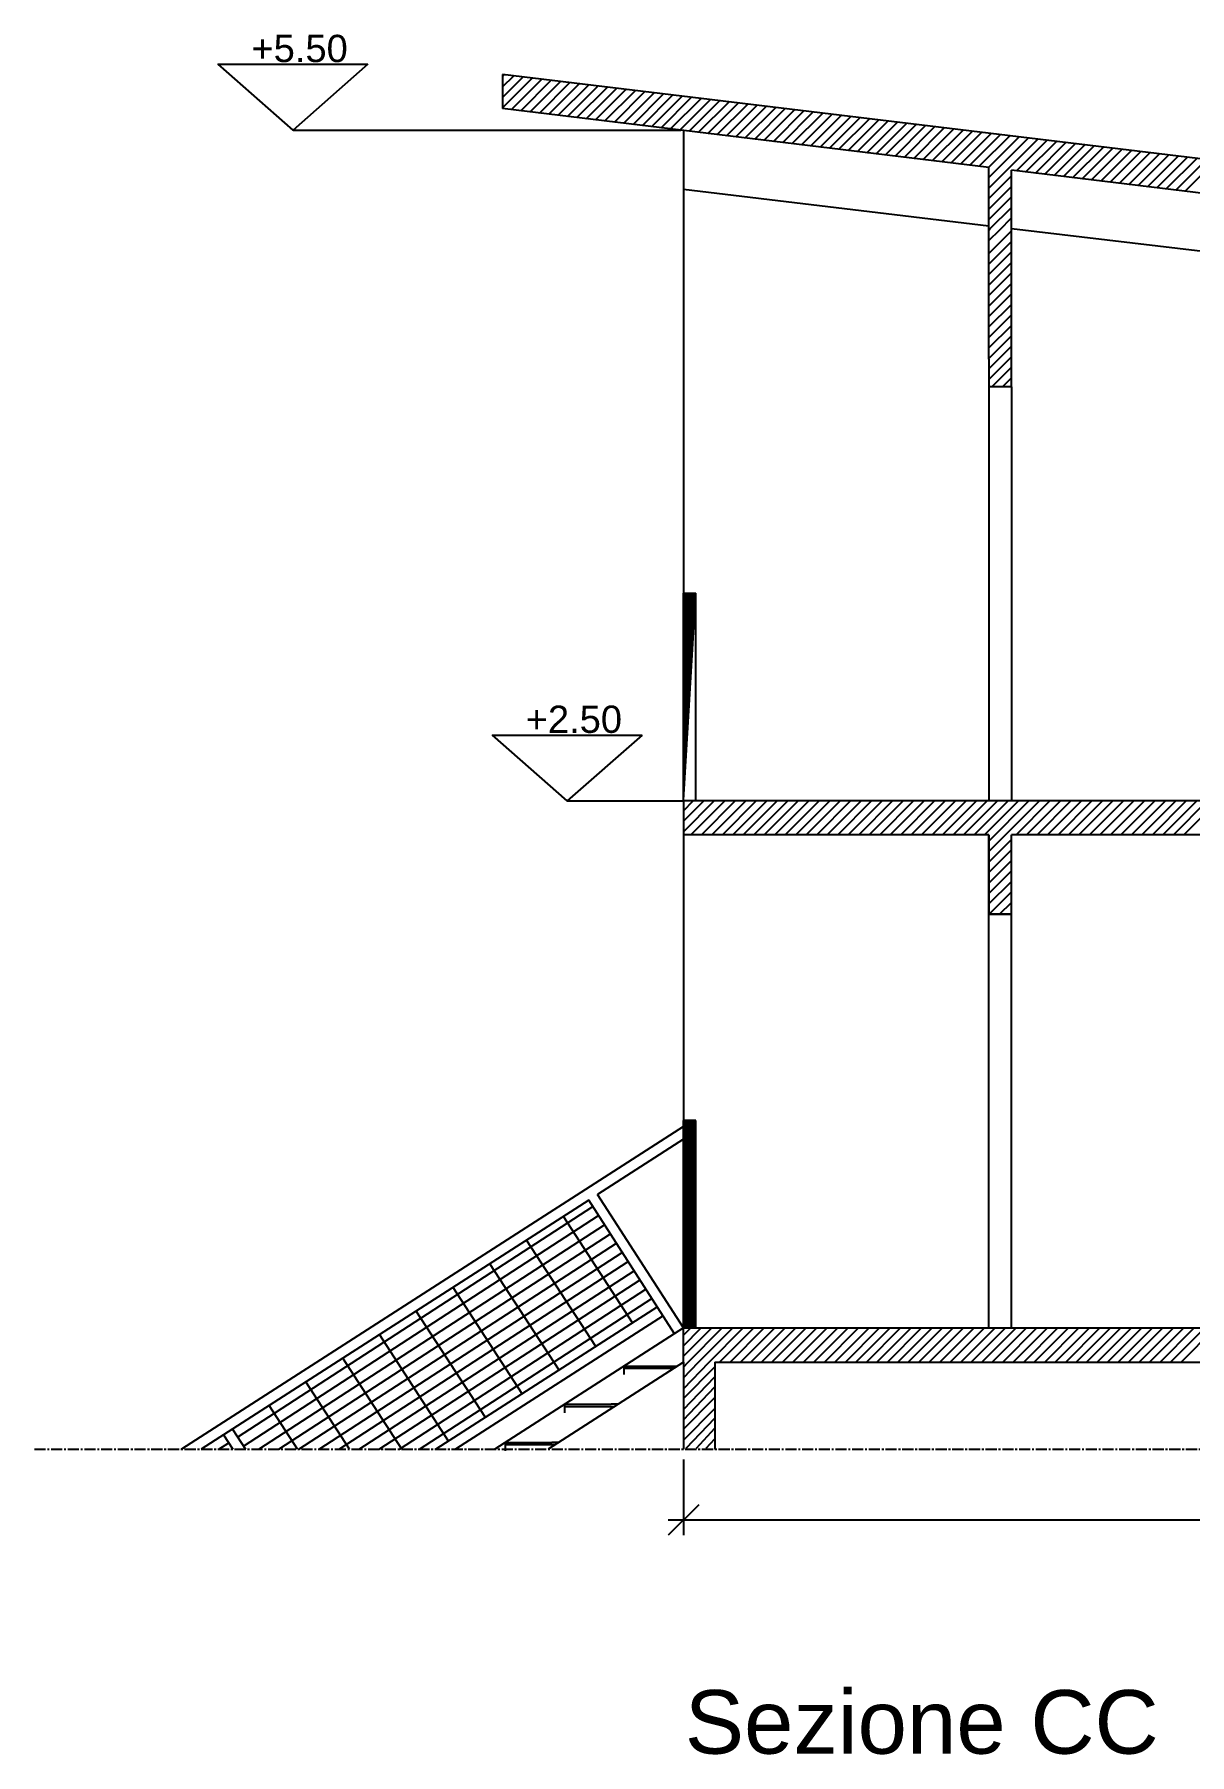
# Model space of a CAD drawing. Header units: inches. Extents: x 1683361338 to 1683364737, y 2652218797 to 2652228464.
# Drawn here: x 1683361996 to 1683362541, y 2652226437 to 2652227248 of the extents above; entities that cross this region are included whole.
import ezdxf

# ---------------------------------------------------------------- set-up
doc = ezdxf.new("R2010")
doc.units = ezdxf.units.IN
doc.header["$MEASUREMENT"] = 0
doc.linetypes.add('CENTER2', pattern=[1.125, 0.75, -0.125, 0.125, -0.125])
doc.layers.get('DEFPOINTS').update_dxf_attribs({"color": 210})
for name, color, linetype in [('A-ANNO-DIMS', 1, 'Continuous'), ('A-DOOR-FULL', 4, 'Continuous'), ('A-FLOR-STRS', 4, 'Continuous'), ('A-SECT', 7, 'Continuous'), ('A-SECT-MCUT', 7, 'Continuous'), ('A-WALL-FULL', 7, 'Continuous'), ('A-WALL-FULL-EXTR', 7, 'Continuous'), ('A-WALL-FULL-INTR', 7, 'Continuous'), ('G-ANNO-DIM', 3, 'Continuous'), ('G-ANNO-NPLT', 210, 'Continuous'), ('PROIETTATO', 2, 'Continuous'), ('scale prospetto', 122, 'Continuous')]:
    doc.layers.add(name, color=color, linetype=linetype)
doc.styles.add('ARIAL', font='Arial.ttf')
doc.styles.get("Standard").update_dxf_attribs({"font": 'Arial.ttf'})
doc.styles.add('underline', font='Arial.ttf')
doc.dimstyles.new('TICK_36', dxfattribs={"dimtxt": 3.6, "dimasz": 3.6, "dimexe": 1.8, "dimexo": 1.2, "dimgap": 1.8, "dimtad": 0, "dimdec": 0, "dimzin": 0, "dimdsep": 46, "dimtxsty": 'ARIAL', "dimblk": 'OBLIQUE', "dimcen": 1.8, "dimdle": 1.8, "dimclrd": 256, "dimclrt": 256, "dimadec": 0, "dimazin": 0, "dimtfac": 1, "dimtdec": 0, "dimtmove": 1, "dimatfit": 3, "dimldrblk": 'OPEN90', "dimfxl": 1, "dimtfill": 1, "dimtolj": 1, "dimtzin": 0, "dimarcsym": 0})
pattern_1 = [(45, (0, 0), (-0.08838834764831843, 0.08838834764831845), [])]
pattern_2 = [(44.99999999999999, (98.1816936135292, 45.46991050243378), (-2.474873681378545, 2.474873681378545), [])]

# ---------------------------------------------------------------- blocks, each defined once
blk = doc.blocks.new('_Oblique')
at = {"color": 0, "linetype": 'ByBlock', "lineweight": -2}
blk.add_line((-0.5, -0.5), (0.5, 0.5), dxfattribs=at)
blk = doc.blocks.new('*D146')
at = {"layer": 'A-ANNO-DIMS', "color": 0, "lineweight": -2, "ltscale": 5, "transparency": 16777216}
for p, q in [((1683362302.004936, 2652226576.019232), (1683362302.004936, 2652226540.278419)), ((1683362941.920239, 2652226576.019232), (1683362941.920239, 2652226540.278419))]:
    blk.add_line(p, q, dxfattribs=at)
at = {"layer": 'A-ANNO-DIMS', "lineweight": -2, "ltscale": 5, "transparency": 16777216}
for p, q in [((1683362294.804936, 2652226547.478419), (1683362599.333998, 2652226547.478419)), ((1683362949.120239, 2652226547.478419), (1683362645.755826, 2652226547.478419))]:
    blk.add_line(p, q, dxfattribs=at)
at = {"layer": 'DEFPOINTS', "color": 0, "ltscale": 5, "transparency": 16777216}
for p in [(1683362302.004936, 2652226580.819232), (1683362941.920239, 2652226580.819232), (1683362941.920239, 2652226547.478419)]:
    blk.add_point(p, dxfattribs=at)
at = {"layer": 'A-ANNO-DIMS', "lineweight": -2, "ltscale": 5, "transparency": 16777216, "xscale": 14.4, "yscale": 14.4, "zscale": 14.4, "rotation": 180}
blk.add_blockref('_Oblique', (1683362302.004936, 2652226547.478419), dxfattribs=at)
at = {"layer": 'A-ANNO-DIMS', "lineweight": -2, "ltscale": 5, "transparency": 16777216, "xscale": 14.4, "yscale": 14.4, "zscale": 14.4}
blk.add_blockref('_Oblique', (1683362941.920239, 2652226547.478419), dxfattribs=at)
at = {"layer": 'A-ANNO-DIMS', "lineweight": 25, "ltscale": 5, "transparency": 16777216, "insert": (1683362622.544912, 2652226551.746066), "char_height": 14.4, "attachment_point": 5, "style": 'ARIAL', "bg_fill": 3, "box_fill_scale": 1.25, "bg_fill_color": 256, "bg_fill_true_color": 13158600, "bg_fill_transparency": 0}
blk.add_mtext('\\A1;640', dxfattribs=at)
blk = doc.blocks.new('_Open90')
at = {"color": 0, "linetype": 'ByBlock', "lineweight": -2}
for p, q in [((0, 0), (-1, 0)), ((-0.5, 0.5), (0, 0)), ((0, 0), (-0.5, -0.5))]:
    blk.add_line(p, q, dxfattribs=at)
blk = doc.blocks.new('fbdfbdf')
at = {"layer": 'scale prospetto', "linetype": 'Continuous'}
h = blk.add_hatch(dxfattribs=at)
h.set_pattern_fill('GRATE', color=256, scale=6.5, angle=123, style=0)
h.set_pattern_definition([(213, (1683392255.070795, 2652221100.063498), (2.809997021280652, -4.327015961493424), []), (302.9999999999999, (1683392255.070795, 2652221100.063498), (17.3080638459737, 11.23998808512261), [])])
h.paths.add_polyline_path([(1683362095.310606, 2652226580.819232), (1683362185.224155, 2652226580.819232), (1683362289.68768, 2652226647.974355), (1683362257.289835, 2652226698.371002), (1683362089.205172, 2652226590.316576)])
h.paths.add_polyline_path([(1683362074.431526, 2652226580.819232), (1683362089.366566, 2652226580.819232), (1683362084.999279, 2652226587.612788)])
at = {"layer": 'A-FLOR-STRS'}
blk.add_lwpolyline([(1683362243.149546, 2652226584.056791), (1683362239.840652, 2652226584.060466)], dxfattribs=at)
at = {"layer": 'scale prospetto', "linetype": 'Continuous'}
for p, q in [((1683362302.004936, 2652226733.060466), (1683362065.185238, 2652226580.819232)), ((1683362302.004936, 2652226727.116424), (1683362261.495728, 2652226701.07479)), ((1683362257.289835, 2652226698.371002), (1683362074.431526, 2652226580.819232)), ((1683362289.68768, 2652226647.974355), (1683362185.224155, 2652226580.819232)), ((1683362292.391468, 2652226643.768463), (1683362194.470443, 2652226580.819232)), ((1683362302.004936, 2652226638.060466), (1683362212.963017, 2652226580.819232)), ((1683362302.004936, 2652226621.892399), (1683362238.113344, 2652226580.819232)), ((1683362274.004936, 2652226619.060466), (1683362297.593723, 2652226619.056619)), ((1683362278.004936, 2652226620.060466), (1683362299.108005, 2652226620.030086)), ((1683362246.004936, 2652226601.060466), (1683362269.599708, 2652226601.060466)), ((1683362250.004936, 2652226602.060466), (1683362267.840652, 2652226602.060466)), ((1683362218.004936, 2652226583.060466), (1683362241.599708, 2652226583.060466)), ((1683362222.004936, 2652226584.060466), (1683362239.840652, 2652226584.060466))]:
    blk.add_line(p, q, dxfattribs=at)
for points in [[(1683362297.799043, 2652226635.356678), (1683362257.289835, 2652226698.371002)], [(1683362302.004936, 2652226638.060466), (1683362261.495728, 2652226701.07479)], [(1683362274.004936, 2652226616.060466), (1683362274.004936, 2652226620.060466), (1683362278.004936, 2652226620.060466)], [(1683362246.004936, 2652226598.060466), (1683362246.004936, 2652226602.060466), (1683362250.004936, 2652226602.060466)], [(1683362271.129071, 2652226602.043629), (1683362267.840652, 2652226602.060466)], [(1683362218.004936, 2652226580.060466), (1683362218.004936, 2652226584.060466), (1683362222.004936, 2652226584.060466)]]:
    blk.add_lwpolyline(points, dxfattribs=at)

msp = doc.modelspace()

# ---------------------------------------------------------------- hatches: boundary and pattern name
at = {"layer": 'G-ANNO-NPLT', "ltscale": 11}
h = msp.add_hatch(dxfattribs=at)
h.set_pattern_fill('ANSI31', color=256, scale=27.99999940292615)
h.set_pattern_definition(pattern_2)
h.paths.add_polyline_path([(1683362307.803148, 2652226984.785884), (1683362302.004864, 2652226984.785884), (1683362302.004936, 2652226886.716176), (1683362307.803148, 2652226886.71618)])
h = msp.add_hatch(dxfattribs=at)
h.set_pattern_fill('ANSI31', color=256)
h.set_pattern_definition(pattern_1)
h.paths.add_polyline_path([(1683362394.510178, 2652226881.802531), (1683362383.837964, 2652226881.802531), (1683362383.837964, 2652226844.341002), (1683362394.510178, 2652226844.341002)])
h = msp.add_hatch(dxfattribs=at)
h.set_pattern_fill('ANSI31', color=256)
h.set_pattern_definition(pattern_1)
h.paths.add_polyline_path([(1683362394.510178, 2652226881.802531), (1683362383.837964, 2652226881.802531), (1683362383.837964, 2652226844.341002), (1683362394.510178, 2652226844.341002)])
at = {"layer": 'G-ANNO-NPLT', "linetype": 'ByBlock', "ltscale": 11}
h = msp.add_hatch(dxfattribs=at)
h.set_pattern_fill('ANSI31', color=256)
h.set_pattern_definition([(45, (0, 0), (-0.08838834764831845, 0.08838834764831845), [])])
h.paths.add_polyline_path([(1683362394.510178, 2652226881.802531), (1683362383.837964, 2652226881.802531), (1683362383.837964, 2652226844.341002), (1683362394.510178, 2652226844.341002)])
h = msp.add_hatch(dxfattribs=at)
h.set_pattern_fill('ANSI31', color=256)
h.set_pattern_definition(pattern_1)
h.paths.add_polyline_path([(1683362394.510178, 2652226881.802531), (1683362383.837964, 2652226881.802531), (1683362383.837964, 2652226844.341002), (1683362394.510178, 2652226844.341002)])
h = msp.add_hatch(dxfattribs=at)
h.set_pattern_fill('ANSI31', color=256)
h.set_pattern_definition([(45, (77.10607671737671, 28.71038579940796), (-0.08838834764831845, 0.08838834764831845), [])])
h.paths.add_polyline_path([(1683362394.830626, 2652226881.802531), (1683362383.837964, 2652226881.802531), (1683362383.837964, 2652226844.341002), (1683362394.510178, 2652226844.341002)])
h = msp.add_hatch(dxfattribs=at)
h.set_pattern_fill('ANSI31', color=256)
h.set_pattern_definition([(45, (51.62179613113403, 25.5550799369812), (-0.08838834764831845, 0.08838834764831845), [])])
h.paths.add_polyline_path([(1683362394.510178, 2652226881.802531), (1683362383.837964, 2652226881.802531), (1683362383.837964, 2652226844.341002), (1683362394.510178, 2652226844.341002)])
at = {"layer": 'G-ANNO-NPLT', "ltscale": 11}
h = msp.add_hatch(dxfattribs=at)
h.set_pattern_fill('ANSI31', color=256, scale=27.99999940292615)
h.set_pattern_definition(pattern_2)
h.paths.add_polyline_path([(1683362307.803148, 2652226735.962111), (1683362302.004864, 2652226735.962111), (1683362302.004936, 2652226637.892398), (1683362307.803148, 2652226637.892398)])

# ---------------------------------------------------------------- linework, layer by layer
msp.add_line((1683362456.79574, 2652227082.078435), (1683362446.156257, 2652227082.078435))
at = {"layer": 'A-DOOR-FULL'}
for p, q in [((1683362446.123527, 2652227083.572376), (1683362446.123527, 2652226886.71618)), ((1683362456.79574, 2652227082.078435), (1683362456.79574, 2652226886.71618)), ((1683362446.123527, 2652226637.892398), (1683362446.123527, 2652226833.254653)), ((1683362456.79574, 2652226637.892398), (1683362456.79574, 2652226833.254653))]:
    msp.add_line(p, q, dxfattribs=at)
at = {"layer": 'A-SECT', "lineweight": 25}
for p, q in [((1683362302.004936, 2652226886.71618), (1683362302.004864, 2652226984.785884)), ((1683362302.004936, 2652226637.892407), (1683362302.004864, 2652226735.962111))]:
    msp.add_line(p, q, dxfattribs=at)
at = {"layer": 'A-SECT-MCUT'}
for p, q in [((1683362216.671618, 2652227229.519313), (1683362216.671618, 2652227213.402203)), ((1683362963.338269, 2652227139.276953), (1683362216.671618, 2652227229.519313)), ((1683362446.123527, 2652227095.21094), (1683362446.123527, 2652227156.823297)), ((1683362456.79574, 2652227082.078435), (1683362456.79574, 2652227155.535226)), ((1683362446.123527, 2652227095.21094), (1683362446.123527, 2652227083.572376)), ((1683362446.123527, 2652227083.572376), (1683362446.123527, 2652227082.078435)), ((1683362446.123527, 2652226870.716181), (1683362302.00495, 2652226870.716181)), ((1683362446.123527, 2652226833.254653), (1683362446.123527, 2652226870.716181)), ((1683362926.004936, 2652226870.716181), (1683362456.79574, 2652226870.716181)), ((1683362456.79574, 2652226833.254653), (1683362456.79574, 2652226870.716181)), ((1683362456.79574, 2652226833.254653), (1683362446.123527, 2652226833.254653)), ((1683362316.76103, 2652226621.892399), (1683362927.248842, 2652226621.892399))]:
    msp.add_line(p, q, dxfattribs=at)
at = {"layer": 'A-SECT-MCUT', "lineweight": 25}
for p, q in [((1683362446.123527, 2652227156.823297), (1683362446.123527, 2652227158.693519)), ((1683362456.795741, 2652227155.535227), (1683362456.79574, 2652227157.399917))]:
    msp.add_line(p, q, dxfattribs=at)
at = {"layer": 'A-SECT-MCUT', "linetype": 'Continuous', "lineweight": 25}
msp.add_line((1683362307.803148, 2652226886.716171), (1683362307.803148, 2652226984.785884), dxfattribs=at)
at = {"layer": 'A-SECT-MCUT', "linetype": 'ByBlock', "ltscale": 11}
for p, q in [((1683362307.803148, 2652226886.71618), (1683362302.004936, 2652226886.716176)), ((1683362446.123527, 2652226870.716181), (1683362446.123527, 2652226833.254653)), ((1683362456.79574, 2652226833.254653), (1683362456.795739, 2652226870.716181)), ((1683362446.123527, 2652226833.254653), (1683362456.79574, 2652226833.254653)), ((1683362307.803148, 2652226735.962111), (1683362302.004864, 2652226735.962106)), ((1683362302.004864, 2652226735.962106), (1683362302.004864, 2652226637.892398)), ((1683362307.803148, 2652226637.892398), (1683362307.803148, 2652226735.962111))]:
    msp.add_line(p, q, dxfattribs=at)
at = {"layer": 'A-SECT-MCUT'}
for points in [[(1683362446.123527, 2652227185.589849), (1683362216.671618, 2652227213.402203)], [(1683362798.847834, 2652227142.835388), (1683362456.79574, 2652227184.296248)], [(1683362926.004936, 2652226886.71618), (1683362307.803148, 2652226886.71618)], [(1683362926.004936, 2652226637.892398), (1683362302.004936, 2652226637.892398)]]:
    msp.add_lwpolyline(points, dxfattribs=at)
at = {"layer": 'A-WALL-FULL'}
for p, q in [((1683362446.123527, 2652227158.693519), (1683362446.123527, 2652227185.589849)), ((1683362456.79574, 2652227157.399917), (1683362456.79574, 2652227184.296248))]:
    msp.add_line(p, q, dxfattribs=at)
at = {"layer": 'A-WALL-FULL-EXTR', "linetype": 'Continuous', "lineweight": 25}
msp.add_line((1683362307.803148, 2652226637.892398), (1683362307.803148, 2652226735.966094), dxfattribs=at)
at = {"layer": 'A-WALL-FULL-INTR', "linetype": 'ByBlock', "ltscale": 11}
for p, q in [((1683362302.004864, 2652226984.785884), (1683362307.803148, 2652226984.785884)), ((1683362302.004936, 2652226886.71618), (1683362302.00495, 2652226870.716181)), ((1683362302.004864, 2652226735.962111), (1683362307.803148, 2652226735.962111)), ((1683362302.004936, 2652226621.892399), (1683362302.004936, 2652226637.892398))]:
    msp.add_line(p, q, dxfattribs=at)
at = {"layer": 'G-ANNO-DIM', "lineweight": 25}
for p, q in [((1683362117.75608, 2652227203.213942), (1683362300.726662, 2652227203.213942)), ((1683362247.167674, 2652226886.716191), (1683362302.447232, 2652226886.716191))]:
    msp.add_line(p, q, dxfattribs=at)
at = {"layer": 'G-ANNO-DIM'}
for points in [[(1683362153.106534, 2652227234.323029), (1683362117.75608, 2652227203.213942), (1683362082.405627, 2652227234.323029)], [(1683362282.518128, 2652226917.825278), (1683362247.167674, 2652226886.716191), (1683362211.817221, 2652226917.825278)]]:
    msp.add_lwpolyline(points, close=True, dxfattribs=at)
at = {"layer": 'G-ANNO-NPLT', "linetype": 'Continuous', "ltscale": 11}
for p, q in [((1683362216.671618, 2652227228.549256), (1683362217.537075, 2652227229.414713)), ((1683362216.671618, 2652227223.599508), (1683362221.953101, 2652227228.880991)), ((1683362216.671618, 2652227218.649761), (1683362226.369126, 2652227228.347269)), ((1683362216.671618, 2652227213.700014), (1683362230.785151, 2652227227.813547)), ((1683362220.820642, 2652227212.899291), (1683362235.201176, 2652227227.279825)), ((1683362225.235281, 2652227212.364182), (1683362239.617201, 2652227226.746102)), ((1683362229.649921, 2652227211.829075), (1683362244.033227, 2652227226.21238)), ((1683362234.064561, 2652227211.293967), (1683362248.449252, 2652227225.678658)), ((1683362238.4792, 2652227210.75886), (1683362252.865277, 2652227225.144936)), ((1683362242.893839, 2652227210.223751), (1683362257.281302, 2652227224.611214)), ((1683362247.308479, 2652227209.688643), (1683362261.697327, 2652227224.077492)), ((1683362251.723119, 2652227209.153535), (1683362266.113353, 2652227223.54377)), ((1683362256.137758, 2652227208.618427), (1683362270.529378, 2652227223.010047)), ((1683362260.552397, 2652227208.08332), (1683362274.945403, 2652227222.476325)), ((1683362264.967037, 2652227207.548212), (1683362279.361428, 2652227221.942603)), ((1683362269.381677, 2652227207.013104), (1683362283.777453, 2652227221.408881)), ((1683362273.796316, 2652227206.477996), (1683362288.193479, 2652227220.875159)), ((1683362278.210956, 2652227205.942889), (1683362292.609504, 2652227220.341437)), ((1683362282.625596, 2652227205.407781), (1683362297.025529, 2652227219.807714)), ((1683362287.040235, 2652227204.872673), (1683362301.441554, 2652227219.273992)), ((1683362291.454875, 2652227204.337565), (1683362305.857579, 2652227218.74027)), ((1683362295.869514, 2652227203.802457), (1683362310.273605, 2652227218.206548)), ((1683362300.284154, 2652227203.267349), (1683362314.68963, 2652227217.672825)), ((1683362304.698793, 2652227202.732242), (1683362319.105655, 2652227217.139103)), ((1683362309.113433, 2652227202.197134), (1683362323.52168, 2652227216.605381)), ((1683362313.528072, 2652227201.662025), (1683362327.937706, 2652227216.071659)), ((1683362317.942712, 2652227201.126918), (1683362332.353731, 2652227215.537937)), ((1683362322.357352, 2652227200.591811), (1683362336.769756, 2652227215.004215)), ((1683362326.771991, 2652227200.056703), (1683362341.185781, 2652227214.470493)), ((1683362331.186631, 2652227199.521595), (1683362345.601806, 2652227213.93677)), ((1683362335.60127, 2652227198.986487), (1683362350.017831, 2652227213.403048)), ((1683362340.015909, 2652227198.451379), (1683362354.433857, 2652227212.869327)), ((1683362344.430549, 2652227197.916271), (1683362358.849882, 2652227212.335604)), ((1683362348.845189, 2652227197.381164), (1683362363.265907, 2652227211.801882)), ((1683362353.259828, 2652227196.846056), (1683362367.681932, 2652227211.26816)), ((1683362357.674468, 2652227196.310948), (1683362372.097958, 2652227210.734438)), ((1683362362.089107, 2652227195.77584), (1683362376.513982, 2652227210.200715)), ((1683362366.503747, 2652227195.240732), (1683362380.930008, 2652227209.666993)), ((1683362370.918386, 2652227194.705624), (1683362385.346033, 2652227209.133271)), ((1683362375.333025, 2652227194.170516), (1683362389.762059, 2652227208.599549)), ((1683362379.747665, 2652227193.635408), (1683362394.178083, 2652227208.065827)), ((1683362384.162305, 2652227193.100301), (1683362398.594108, 2652227207.532104)), ((1683362388.576944, 2652227192.565193), (1683362403.010134, 2652227206.998383)), ((1683362392.991584, 2652227192.030085), (1683362407.426159, 2652227206.464661)), ((1683362397.406224, 2652227191.494977), (1683362411.842184, 2652227205.930938)), ((1683362401.820863, 2652227190.95987), (1683362416.25821, 2652227205.397216)), ((1683362406.235503, 2652227190.424762), (1683362420.674235, 2652227204.863493)), ((1683362410.650142, 2652227189.889654), (1683362425.09026, 2652227204.329772)), ((1683362415.064781, 2652227189.354546), (1683362429.506285, 2652227203.79605)), ((1683362419.479421, 2652227188.819438), (1683362433.922311, 2652227203.262328)), ((1683362423.894061, 2652227188.28433), (1683362438.338336, 2652227202.728605)), ((1683362428.3087, 2652227187.749222), (1683362442.754361, 2652227202.194883)), ((1683362432.72334, 2652227187.214115), (1683362447.170386, 2652227201.661161)), ((1683362437.137979, 2652227186.679007), (1683362451.586411, 2652227201.127439)), ((1683362441.552619, 2652227186.143899), (1683362456.002436, 2652227200.593717)), ((1683362445.967258, 2652227185.608791), (1683362460.418462, 2652227200.059995)), ((1683362446.123528, 2652227180.815312), (1683362464.834487, 2652227199.526273)), ((1683362446.123528, 2652227175.865566), (1683362469.250512, 2652227198.99255)), ((1683362459.211177, 2652227184.003468), (1683362473.666538, 2652227198.458828)), ((1683362463.625817, 2652227183.46836), (1683362478.082562, 2652227197.925106)), ((1683362468.040456, 2652227182.933252), (1683362482.498588, 2652227197.391384)), ((1683362472.455096, 2652227182.398145), (1683362486.914613, 2652227196.857662)), ((1683362476.869735, 2652227181.863037), (1683362491.330638, 2652227196.32394)), ((1683362481.284375, 2652227181.327929), (1683362495.746663, 2652227195.790217)), ((1683362485.699015, 2652227180.792821), (1683362500.162688, 2652227195.256495)), ((1683362490.113654, 2652227180.257713), (1683362504.578714, 2652227194.722773)), ((1683362494.528294, 2652227179.722606), (1683362508.994739, 2652227194.189051)), ((1683362498.942933, 2652227179.187498), (1683362513.410764, 2652227193.655328)), ((1683362503.357573, 2652227178.65239), (1683362517.82679, 2652227193.121606)), ((1683362507.772212, 2652227178.117282), (1683362522.242815, 2652227192.587884)), ((1683362512.186852, 2652227177.582174), (1683362526.65884, 2652227192.054162)), ((1683362516.601491, 2652227177.047066), (1683362531.074865, 2652227191.52044)), ((1683362521.016131, 2652227176.511959), (1683362535.49089, 2652227190.986718)), ((1683362525.43077, 2652227175.976851), (1683362539.906915, 2652227190.452996)), ((1683362529.845409, 2652227175.441742), (1683362544.32294, 2652227189.919273)), ((1683362534.260049, 2652227174.906635), (1683362548.738966, 2652227189.385551)), ((1683362446.123527, 2652227170.915818), (1683362456.79574, 2652227181.588031)), ((1683362538.674689, 2652227174.371527), (1683362553.154991, 2652227188.85183)), ((1683362446.123528, 2652227165.966071), (1683362456.795741, 2652227176.638284)), ((1683362446.123528, 2652227161.016324), (1683362456.79574, 2652227171.688536)), ((1683362446.798753, 2652227156.741802), (1683362456.795741, 2652227166.738789)), ((1683362446.123528, 2652227156.062446), (1683362446.798753, 2652227156.741802)), ((1683362451.215434, 2652227156.208735), (1683362456.795741, 2652227161.789042)), ((1683362446.123527, 2652227151.151014), (1683362451.215434, 2652227156.208735)), ((1683362446.123528, 2652227144.986425), (1683362456.685618, 2652227155.548516)), ((1683362446.123528, 2652227140.036678), (1683362456.79574, 2652227150.708891)), ((1683362446.123527, 2652227130.137183), (1683362456.79574, 2652227140.809396)), ((1683362446.123528, 2652227135.086931), (1683362456.79574, 2652227145.759143)), ((1683362446.123528, 2652227125.187436), (1683362456.79574, 2652227135.859649)), ((1683362446.123527, 2652227120.237688), (1683362456.79574, 2652227130.909901)), ((1683362446.123527, 2652227115.287941), (1683362456.79574, 2652227125.960154)), ((1683362446.123527, 2652227105.388446), (1683362456.795741, 2652227116.060659)), ((1683362446.123528, 2652227110.338194), (1683362456.795741, 2652227121.010407)), ((1683362446.123527, 2652227100.438699), (1683362456.79574, 2652227111.110912)), ((1683362446.123527, 2652227095.488952), (1683362456.79574, 2652227106.161165)), ((1683362446.123528, 2652227090.539205), (1683362456.795741, 2652227101.211417)), ((1683362446.123528, 2652227085.589457), (1683362456.79574, 2652227096.26167)), ((1683362447.562252, 2652227082.078434), (1683362456.79574, 2652227091.311922)), ((1683362452.512, 2652227082.078435), (1683362456.795741, 2652227086.362175)), ((1683362302.00494, 2652226882.073901), (1683362306.647218, 2652226886.716179)), ((1683362302.004944, 2652226877.124158), (1683362311.596966, 2652226886.71618)), ((1683362302.004948, 2652226872.174415), (1683362316.546713, 2652226886.71618)), ((1683362305.496462, 2652226870.716181), (1683362321.49646, 2652226886.716179)), ((1683362310.446209, 2652226870.716181), (1683362326.446208, 2652226886.71618)), ((1683362315.395956, 2652226870.71618), (1683362331.395955, 2652226886.716179)), ((1683362320.345704, 2652226870.71618), (1683362336.345703, 2652226886.716179)), ((1683362325.295451, 2652226870.716181), (1683362341.29545, 2652226886.71618)), ((1683362330.245198, 2652226870.71618), (1683362346.245197, 2652226886.716179)), ((1683362335.194946, 2652226870.716181), (1683362351.194945, 2652226886.71618)), ((1683362340.144693, 2652226870.716181), (1683362356.144692, 2652226886.71618)), ((1683362345.094441, 2652226870.716181), (1683362361.09444, 2652226886.71618)), ((1683362350.044188, 2652226870.716181), (1683362366.044187, 2652226886.71618)), ((1683362354.993935, 2652226870.716181), (1683362370.993934, 2652226886.71618)), ((1683362359.943683, 2652226870.716181), (1683362375.943682, 2652226886.71618)), ((1683362364.89343, 2652226870.71618), (1683362380.893429, 2652226886.716179)), ((1683362369.843178, 2652226870.716181), (1683362385.843177, 2652226886.71618)), ((1683362374.792925, 2652226870.716181), (1683362390.792924, 2652226886.716179)), ((1683362379.742672, 2652226870.716181), (1683362395.742671, 2652226886.71618)), ((1683362384.692419, 2652226870.71618), (1683362400.692418, 2652226886.716179)), ((1683362389.642167, 2652226870.716181), (1683362405.642166, 2652226886.71618)), ((1683362394.591914, 2652226870.716181), (1683362410.591913, 2652226886.71618)), ((1683362399.541662, 2652226870.71618), (1683362415.541661, 2652226886.716179)), ((1683362404.491409, 2652226870.716181), (1683362420.491408, 2652226886.71618)), ((1683362409.441156, 2652226870.716181), (1683362425.441155, 2652226886.71618)), ((1683362414.390904, 2652226870.716181), (1683362430.390903, 2652226886.71618)), ((1683362419.340651, 2652226870.716181), (1683362435.34065, 2652226886.716179)), ((1683362424.290399, 2652226870.716181), (1683362440.290397, 2652226886.71618)), ((1683362429.240146, 2652226870.716181), (1683362445.240145, 2652226886.71618)), ((1683362434.189893, 2652226870.716181), (1683362450.189892, 2652226886.71618)), ((1683362439.139641, 2652226870.716181), (1683362455.139639, 2652226886.716179)), ((1683362444.089388, 2652226870.716181), (1683362460.089387, 2652226886.71618)), ((1683362446.123527, 2652226862.850825), (1683362469.988882, 2652226886.716179)), ((1683362446.123528, 2652226867.800573), (1683362465.039134, 2652226886.71618)), ((1683362458.93863, 2652226870.716181), (1683362474.938629, 2652226886.71618)), ((1683362463.888377, 2652226870.716181), (1683362479.888376, 2652226886.71618)), ((1683362468.838125, 2652226870.716181), (1683362484.838124, 2652226886.71618)), ((1683362473.787872, 2652226870.716181), (1683362489.787871, 2652226886.71618)), ((1683362478.73762, 2652226870.716181), (1683362494.737619, 2652226886.71618)), ((1683362483.687367, 2652226870.716181), (1683362499.687366, 2652226886.716179)), ((1683362488.637114, 2652226870.716181), (1683362504.637113, 2652226886.71618)), ((1683362493.586862, 2652226870.716181), (1683362509.58686, 2652226886.71618)), ((1683362498.536609, 2652226870.716181), (1683362514.536608, 2652226886.71618)), ((1683362503.486356, 2652226870.716181), (1683362519.486355, 2652226886.716179)), ((1683362508.436104, 2652226870.71618), (1683362524.436103, 2652226886.716179)), ((1683362513.385851, 2652226870.716181), (1683362529.38585, 2652226886.71618)), ((1683362518.335598, 2652226870.71618), (1683362534.335597, 2652226886.716179)), ((1683362523.285346, 2652226870.716181), (1683362539.285345, 2652226886.71618)), ((1683362528.235093, 2652226870.716181), (1683362544.235092, 2652226886.71618)), ((1683362533.184841, 2652226870.716181), (1683362549.18484, 2652226886.71618)), ((1683362538.134588, 2652226870.716181), (1683362554.134587, 2652226886.71618)), ((1683362446.123527, 2652226857.901078), (1683362456.795738, 2652226868.573289)), ((1683362446.123527, 2652226852.951331), (1683362456.795739, 2652226863.623543)), ((1683362446.123528, 2652226848.001584), (1683362456.795739, 2652226858.673795)), ((1683362446.123527, 2652226843.051836), (1683362456.795739, 2652226853.724048)), ((1683362446.123528, 2652226838.102089), (1683362456.79574, 2652226848.774301)), ((1683362446.225839, 2652226833.254653), (1683362456.79574, 2652226843.824553)), ((1683362451.175586, 2652226833.254653), (1683362456.79574, 2652226838.874807)), ((1683362456.125333, 2652226833.254652), (1683362456.79574, 2652226833.92506)), ((1683362302.004936, 2652226634.586529), (1683362305.310805, 2652226637.892398)), ((1683362302.004936, 2652226629.636782), (1683362310.260553, 2652226637.892398)), ((1683362302.004936, 2652226624.687035), (1683362315.2103, 2652226637.892398)), ((1683362304.160048, 2652226621.892398), (1683362320.160047, 2652226637.892398)), ((1683362309.109795, 2652226621.892398), (1683362325.109795, 2652226637.892398)), ((1683362314.059542, 2652226621.892399), (1683362330.059542, 2652226637.892398)), ((1683362319.00929, 2652226621.892399), (1683362335.009289, 2652226637.892398)), ((1683362323.959037, 2652226621.892398), (1683362339.959037, 2652226637.892398)), ((1683362328.908785, 2652226621.892399), (1683362344.908784, 2652226637.892398)), ((1683362333.858532, 2652226621.892399), (1683362349.858531, 2652226637.892398)), ((1683362338.80828, 2652226621.892399), (1683362354.808279, 2652226637.892398)), ((1683362343.758027, 2652226621.892398), (1683362359.758026, 2652226637.892398)), ((1683362348.707774, 2652226621.892399), (1683362364.707774, 2652226637.892398)), ((1683362353.657521, 2652226621.892398), (1683362369.657521, 2652226637.892398)), ((1683362358.607268, 2652226621.892398), (1683362374.607268, 2652226637.892398)), ((1683362363.557016, 2652226621.892398), (1683362379.557016, 2652226637.892398)), ((1683362368.506763, 2652226621.892399), (1683362384.506763, 2652226637.892398)), ((1683362373.456511, 2652226621.892398), (1683362389.456511, 2652226637.892398)), ((1683362378.406258, 2652226621.892398), (1683362394.406258, 2652226637.892398)), ((1683362383.356006, 2652226621.892399), (1683362399.356005, 2652226637.892398)), ((1683362388.305753, 2652226621.892398), (1683362404.305753, 2652226637.892398)), ((1683362393.2555, 2652226621.892399), (1683362409.2555, 2652226637.892398)), ((1683362398.205248, 2652226621.892399), (1683362414.205247, 2652226637.892398)), ((1683362403.154995, 2652226621.892399), (1683362419.154994, 2652226637.892398)), ((1683362408.104742, 2652226621.892398), (1683362424.104742, 2652226637.892398)), ((1683362413.05449, 2652226621.892399), (1683362429.054489, 2652226637.892398)), ((1683362418.004237, 2652226621.892398), (1683362434.004237, 2652226637.892398)), ((1683362422.953984, 2652226621.892398), (1683362438.953984, 2652226637.892398)), ((1683362427.903732, 2652226621.892398), (1683362443.903732, 2652226637.892398)), ((1683362432.853479, 2652226621.892398), (1683362448.853479, 2652226637.892398)), ((1683362437.803226, 2652226621.892399), (1683362453.803226, 2652226637.892398)), ((1683362442.752974, 2652226621.892398), (1683362458.752974, 2652226637.892398)), ((1683362447.702721, 2652226621.892399), (1683362463.702721, 2652226637.892398)), ((1683362452.652469, 2652226621.892399), (1683362468.652468, 2652226637.892398)), ((1683362457.602216, 2652226621.892398), (1683362473.602215, 2652226637.892398)), ((1683362462.551964, 2652226621.892399), (1683362478.551963, 2652226637.892398)), ((1683362467.501711, 2652226621.892399), (1683362483.50171, 2652226637.892398)), ((1683362472.451458, 2652226621.892399), (1683362488.451458, 2652226637.892398)), ((1683362477.401206, 2652226621.892398), (1683362493.401205, 2652226637.892398)), ((1683362482.350952, 2652226621.892398), (1683362498.350952, 2652226637.892398)), ((1683362487.3007, 2652226621.892398), (1683362503.3007, 2652226637.892398)), ((1683362492.250447, 2652226621.892398), (1683362508.250447, 2652226637.892398)), ((1683362497.200195, 2652226621.892398), (1683362513.200195, 2652226637.892398)), ((1683362502.149942, 2652226621.892399), (1683362518.149942, 2652226637.892398)), ((1683362507.099689, 2652226621.892398), (1683362523.099689, 2652226637.892398)), ((1683362512.049437, 2652226621.892398), (1683362528.049437, 2652226637.892398)), ((1683362516.999184, 2652226621.892399), (1683362532.999184, 2652226637.892398)), ((1683362521.948932, 2652226621.892399), (1683362537.948931, 2652226637.892398)), ((1683362526.898679, 2652226621.892399), (1683362542.898678, 2652226637.892398)), ((1683362531.848427, 2652226621.892398), (1683362547.848426, 2652226637.892398)), ((1683362536.798174, 2652226621.892399), (1683362552.798173, 2652226637.892398)), ((1683362302.004936, 2652226609.415193), (1683362314.059542, 2652226621.892399)), ((1683362302.004936, 2652226619.642957), (1683362304.160048, 2652226621.892398)), ((1683362302.004936, 2652226614.458293), (1683362309.109794, 2652226621.892398)), ((1683362302.004936, 2652226604.742941), (1683362316.76103, 2652226619.645275)), ((1683362302.004936, 2652226599.649818), (1683362316.76103, 2652226614.967578)), ((1683362302.004936, 2652226594.77206), (1683362316.76103, 2652226610.289917)), ((1683362302.004936, 2652226590.293609), (1683362316.76103, 2652226605.319844)), ((1683362302.004936, 2652226585.095686), (1683362316.761029, 2652226600.055611))]:
    msp.add_line(p, q, dxfattribs=at)
at = {"layer": 'PROIETTATO', "linetype": 'ByBlock', "ltscale": 11}
for p, q in [((1683362302.004997, 2652227203.058763), (1683362302.004857, 2652226984.785877)), ((1683362446.123527, 2652227157.978879), (1683362302.004979, 2652227175.238194)), ((1683362798.847834, 2652227115.737407), (1683362456.795741, 2652227156.700799)), ((1683362302.00495, 2652226870.716181), (1683362302.004864, 2652226735.962111))]:
    msp.add_line(p, q, dxfattribs=at)
at = {"layer": 'scale prospetto', "linetype": 'Continuous'}
for points in [[(1683362089.205172, 2652226590.316576), (1683362095.310607, 2652226580.819232)], [(1683362084.999279, 2652226587.612788), (1683362089.366565, 2652226580.819232)]]:
    msp.add_lwpolyline(points, dxfattribs=at)

# ---------------------------------------------------------------- texts
at = {"layer": 'A-ANNO-DIMS', "insert": (1683362302.630348, 2652226467.197975), "char_height": 29.99999936027802, "attachment_point": 1}
msp.add_mtext_dynamic_manual_height_columns('Sezione CC', width=298.7730758190155, gutter_width=1, heights=[62.76521200546085], dxfattribs=at)
at = {"layer": 'G-ANNO-DIM', "style": 'underline'}
for s, p in [('+5.50', (1683362098.121551, 2652227235.323028)), ('+2.50', (1683362227.533145, 2652226918.825277))]:
    msp.add_text(s, height=12.8666366437832, dxfattribs=at).set_placement(p)

# ---------------------------------------------------------------- dimensions: what is measured, and where the dimension line sits
at = {"layer": 'A-ANNO-DIMS', "lineweight": 25, "ltscale": 5}
dim = msp.add_linear_dim(base=(1683362941.920239, 2652226547.478419), p1=(1683362302.004936, 2652226580.819232), p2=(1683362941.920239, 2652226580.819232), dimstyle='TICK_36', override={"dimscale": 4}, dxfattribs=at)
dim.commit()
dim.dimension.update_dxf_attribs({"geometry": '*D146', "text_midpoint": (1683362622.544912, 2652226551.746066), "dimtype": 160})

# ---------------------------------------------------------------- next in the draw order: linework, layer by layer
at = {"linetype": 'ByBlock', "ltscale": 11}
for p, q in [((1683362302.004936, 2652226621.892399), (1683362302.004936, 2652226580.819232)), ((1683362316.76103, 2652226621.892399), (1683362316.761029, 2652226580.819232))]:
    msp.add_line(p, q, dxfattribs=at)
at = {"layer": 'A-WALL-FULL-INTR', "linetype": 'CENTER2', "ltscale": 7}
msp.add_line((1683361995.720593, 2652226580.819232), (1683363084.049834, 2652226580.819232), dxfattribs=at)
at = {"layer": 'G-ANNO-NPLT', "linetype": 'Continuous', "ltscale": 11}
for p, q in [((1683362303.303116, 2652226581.293032), (1683362316.761029, 2652226595.442708)), ((1683362308.095762, 2652226581.293032), (1683362316.76103, 2652226590.761977)), ((1683362312.776203, 2652226581.293032), (1683362316.761029, 2652226585.742068))]:
    msp.add_line(p, q, dxfattribs=at)

# ---------------------------------------------------------------- next in the draw order: block references
at = {"linetype": 'ByBlock'}
msp.add_blockref('fbdfbdf', (0, 0), dxfattribs=at)

doc.saveas('drawing.dxf')
